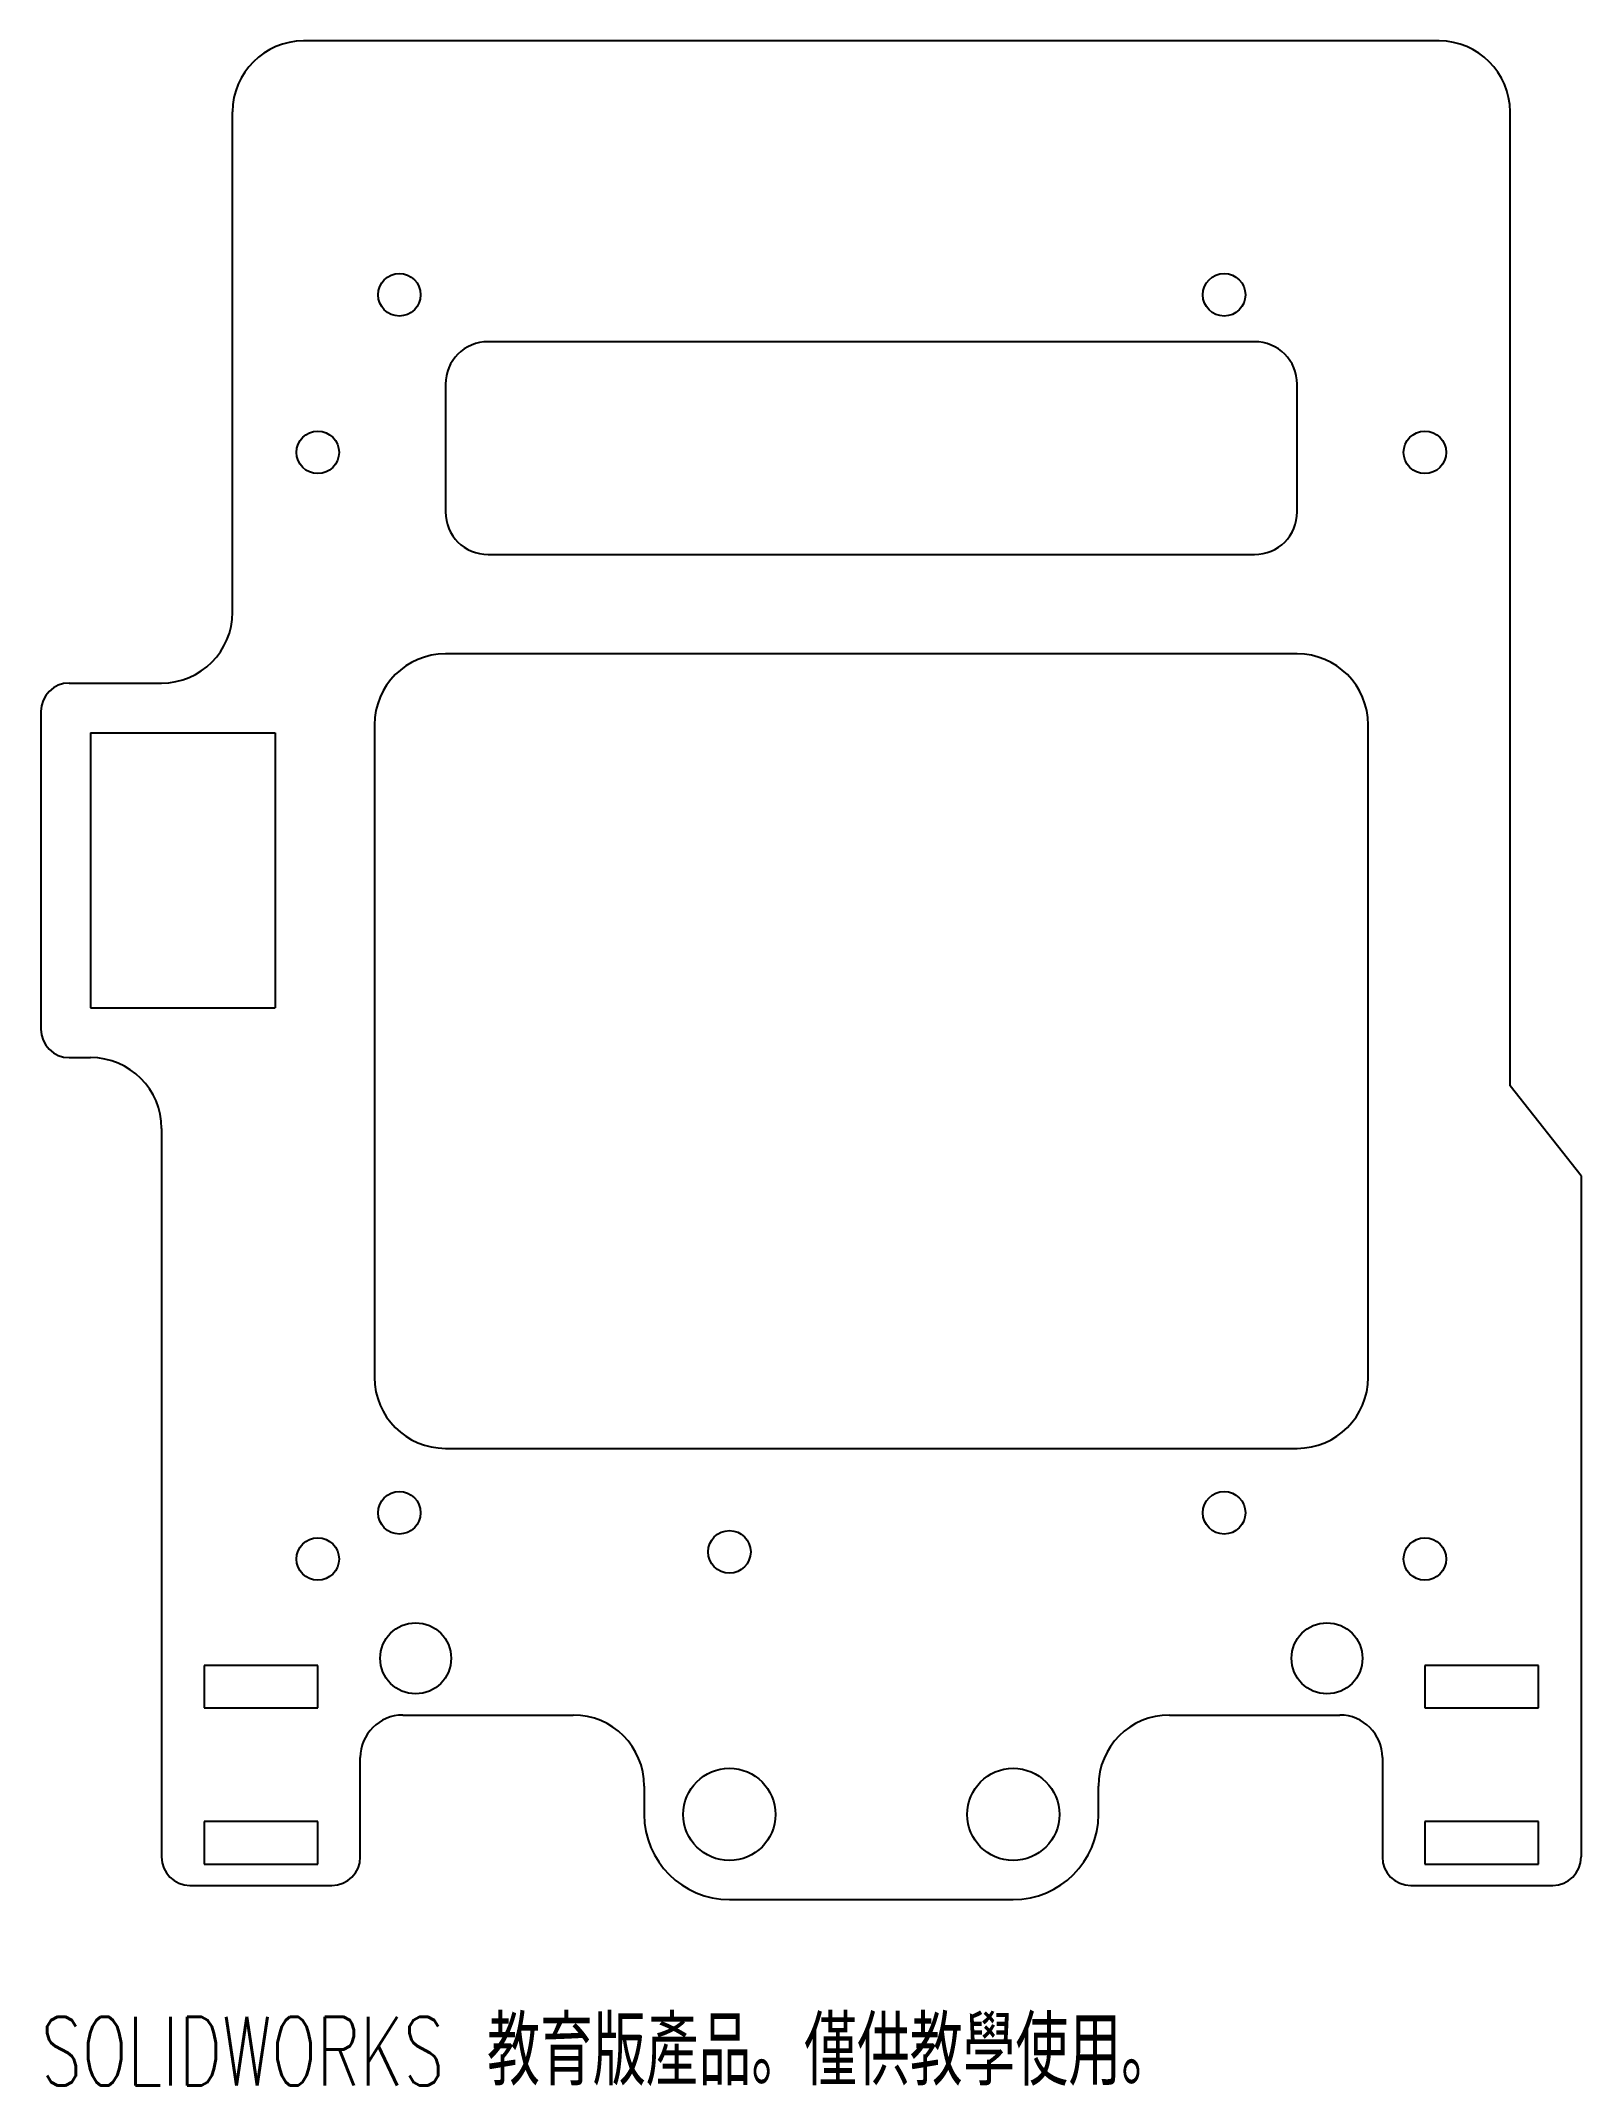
# Model space of a CAD drawing. Header units: millimetres. Extents: x -58 to 50, y -34 to 110.
import ezdxf

# ---------------------------------------------------------------- set-up
doc = ezdxf.new("R2010")
doc.units = ezdxf.units.MM
doc.styles.add('SLDTEXTSTYLE0', font='TXT', dxfattribs={"width": 0.7, "bigfont": 'bigfont'})

msp = doc.modelspace()

# ---------------------------------------------------------------- linework, layer by layer
at = {"color": 7, "linetype": 'Continuous', "lineweight": 25}
for p, q in [((40, 110), (-40, 110)), ((-45, 69.74), (-45, 105)), ((45, 36.34), (45, 105)), ((27, 88.8), (-27, 88.8)), ((-30, 85.8), (-30, 76.8)), ((30, 76.8), (30, 85.8)), ((-27, 73.8), (27, 73.8)), ((30, 66.8), (-30, 66.8)), ((-56.5, 64.74), (-50, 64.74)), ((-58.5, 62.74), (-58.5, 40.34)), ((-55, 61.24), (-42, 61.24)), ((-55, 61.24), (-55, 41.84)), ((-42, 61.24), (-42, 41.84)), ((-35, 61.8), (-35, 15.8)), ((35, 15.8), (35, 61.8)), ((-55, 41.84), (-42, 41.84)), ((-56.5, 38.34), (-55, 38.34)), ((50, 30), (45, 36.34)), ((-50, 33.34), (-50, -18)), ((50, 30), (50, -18)), ((-30, 10.8), (30, 10.8)), ((-39, -4.5), (-47, -4.5)), ((-47, -4.5), (-47, -7.5)), ((-39, -7.5), (-39, -4.5)), ((47, -4.5), (39, -4.5)), ((39, -4.5), (39, -7.5)), ((47, -7.5), (47, -4.5)), ((-47, -7.5), (-39, -7.5)), ((-33, -8), (-21, -8)), ((21, -8), (33, -8)), ((39, -7.5), (47, -7.5)), ((-36, -18), (-36, -11)), ((36, -11), (36, -18)), ((-16, -13), (-16, -15)), ((16, -15), (16, -13)), ((-39, -15.5), (-47, -15.5)), ((-47, -15.5), (-47, -18.5)), ((-39, -18.5), (-39, -15.5)), ((39, -15.5), (39, -18.5)), ((47, -15.5), (39, -15.5)), ((47, -18.5), (47, -15.5)), ((-47, -18.5), (-39, -18.5)), ((39, -18.5), (47, -18.5)), ((-48, -20), (-38, -20)), ((38, -20), (48, -20)), ((-10, -21), (10, -21))]:
    msp.add_line(p, q, dxfattribs=at)
for centre, radius in [((-33.25, 92.11), 1.5), ((24.85, 92.11), 1.5), ((-39, 81), 1.5), ((39, 81), 1.5), ((-33.25, 6.26), 1.5), ((24.85, 6.26), 1.5), ((-39, 3), 1.5), ((-10, 3.5), 1.5), ((39, 3), 1.5), ((-32.1, -4), 2.5), ((32.1, -4), 2.5), ((-10, -15), 3.25), ((10, -15), 3.25)]:
    msp.add_circle(centre, radius, dxfattribs=at)
for centre, radius, start, end in [((-40, 105), 5, 90, 180), ((40, 105), 5, 0, 90), ((-27, 85.8), 3, 90, 180), ((27, 85.8), 3, 0, 90), ((-27, 76.8), 3, 180, 270), ((27, 76.8), 3, 270, 0), ((-50, 69.74), 5, 270, 0), ((-30, 61.8), 5, 90, 180), ((30, 61.8), 5, 0, 90), ((-56.5, 62.74), 2, 90, 180), ((-56.5, 40.34), 2, 180, 270), ((-55, 33.34), 5, 0, 90), ((-30, 15.8), 5, 180, 270), ((30, 15.8), 5, 270, 0), ((-33, -11), 3, 90, 180), ((-21, -13), 5, 0, 90), ((21, -13), 5, 90, 180), ((33, -11), 3, 0, 90), ((-10, -15), 6, 180, 270), ((10, -15), 6, 270, 0), ((-48, -18), 2, 180, 270), ((-38, -18), 2, 270, 0), ((38, -18), 2, 180, 270), ((48, -18), 2, 270, 0)]:
    msp.add_arc(centre, radius, start, end, dxfattribs=at)

# ---------------------------------------------------------------- texts
at = {"color": 7, "linetype": 'Continuous', "insert": (-58.5, -29.27), "char_height": 4.8336, "attachment_point": 1, "style": 'SLDTEXTSTYLE0'}
msp.add_mtext('SOLIDWORKS 教育版產品。僅供教學使用。', dxfattribs=at)

doc.saveas('drawing.dxf')
